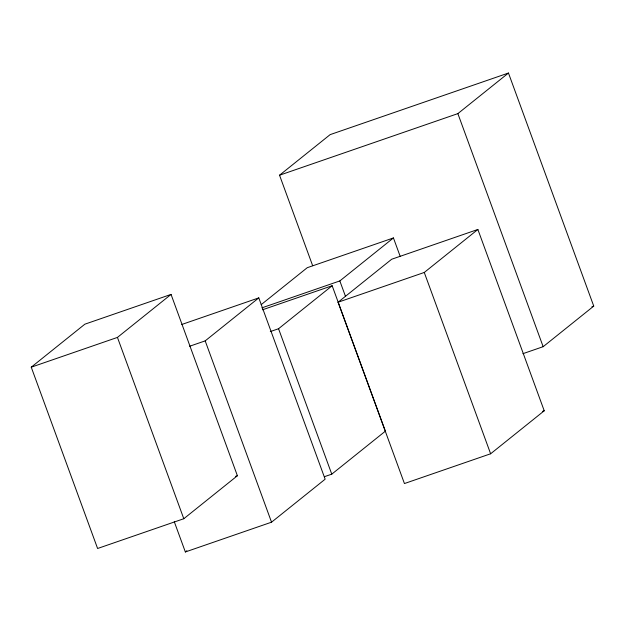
<?xml version="1.0" encoding="UTF-8"?>
<svg xmlns="http://www.w3.org/2000/svg" width="625" height="625" viewBox="0 0 625 625"><rect width="100%" height="100%" fill="white"/><g stroke="black" fill="none" stroke-linecap="round" stroke-linejoin="round"><path stroke-width="0.94" d="M31.25 367.18L84.852 324.188L171.047 294.414L237.398 475.734L183.797 518.727L97.602 548.492L31.25 367.18L117.445 337.406L171.047 294.414M312.656 265.695L279.539 175.211L330.133 134.633L508.461 73.039L593.75 306.109L543.156 346.688L522.938 353.672M279.539 175.211L457.867 113.617L508.461 73.039M189.602 346.258L205.188 340.875L258.789 297.883L325.148 479.195L271.539 522.188L185.352 551.961L174.289 521.742M261.195 304.641L307.242 267.703L393.438 237.938L400.133 256.227M270.297 331.578L278.555 328.727L332.156 285.734L385.375 431.164L331.773 474.156L324.438 476.688M261.898 307.852L339.836 280.93L393.438 237.938M338.078 302.234L391.688 259.242L477.875 229.469L544.227 410.789L490.625 453.781L404.437 483.547L338.078 302.234L424.273 272.461L477.875 229.469M185.352 551.961L186.859 550.75M181.773 324.484L258.789 297.883M262.469 309.805L332.156 285.734M591.914 306.742L593.75 306.109M235.562 476.367L237.398 475.734M542.398 411.422L544.227 410.789M457.867 113.617L543.156 346.688M424.273 272.461L490.625 453.781M339.836 280.93L345.523 296.477M278.555 328.727L331.773 474.156M205.188 340.875L271.539 522.188M117.445 337.406L183.797 518.727"/></g></svg>
